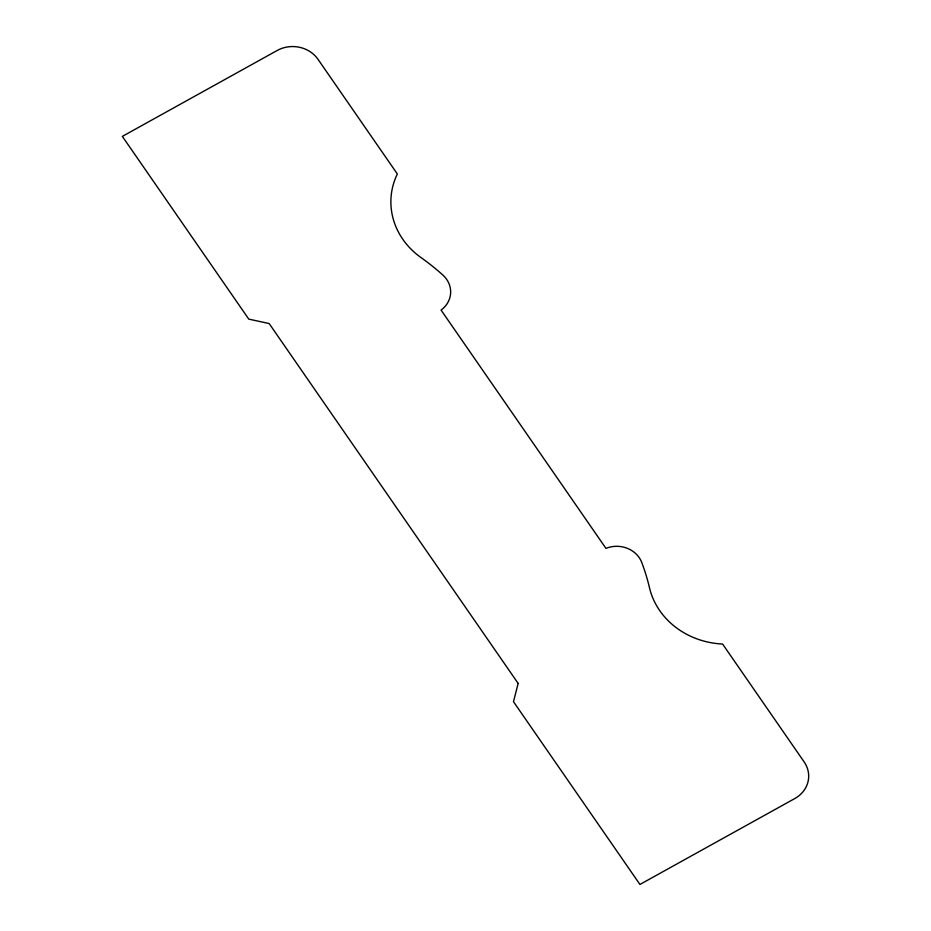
<?xml version="1.0" encoding="UTF-8"?>
<svg xmlns="http://www.w3.org/2000/svg" width="931" height="931" viewBox="0 0 931 931"><rect width="100%" height="100%" fill="white"/><g stroke="black" fill="none" stroke-linecap="round" stroke-linejoin="round"><path stroke-width="1.4" d="M518.148 683.412L513.493 701.706L639.934 884.45L794.841 798.519A29.559 26.603 3.4 0 0 804.151 761.919L722.584 644.031A77.797 70.046 3.4 0 1 649.501 587.81A243.422 219.157 3.4 0 0 641.773 562.522A26.173 23.566 3.4 0 0 605.953 548.382L441.061 310.07A26.173 23.566 3.4 0 0 442.865 275.052A243.422 219.157 3.4 0 0 421.021 257.584A77.797 70.034 3.4 0 1 397.339 173.969L317.983 59.281A29.559 26.603 3.4 0 0 277.252 50.449L122.345 136.38L248.786 319.124L269.152 323.546L518.148 683.412"/></g></svg>
